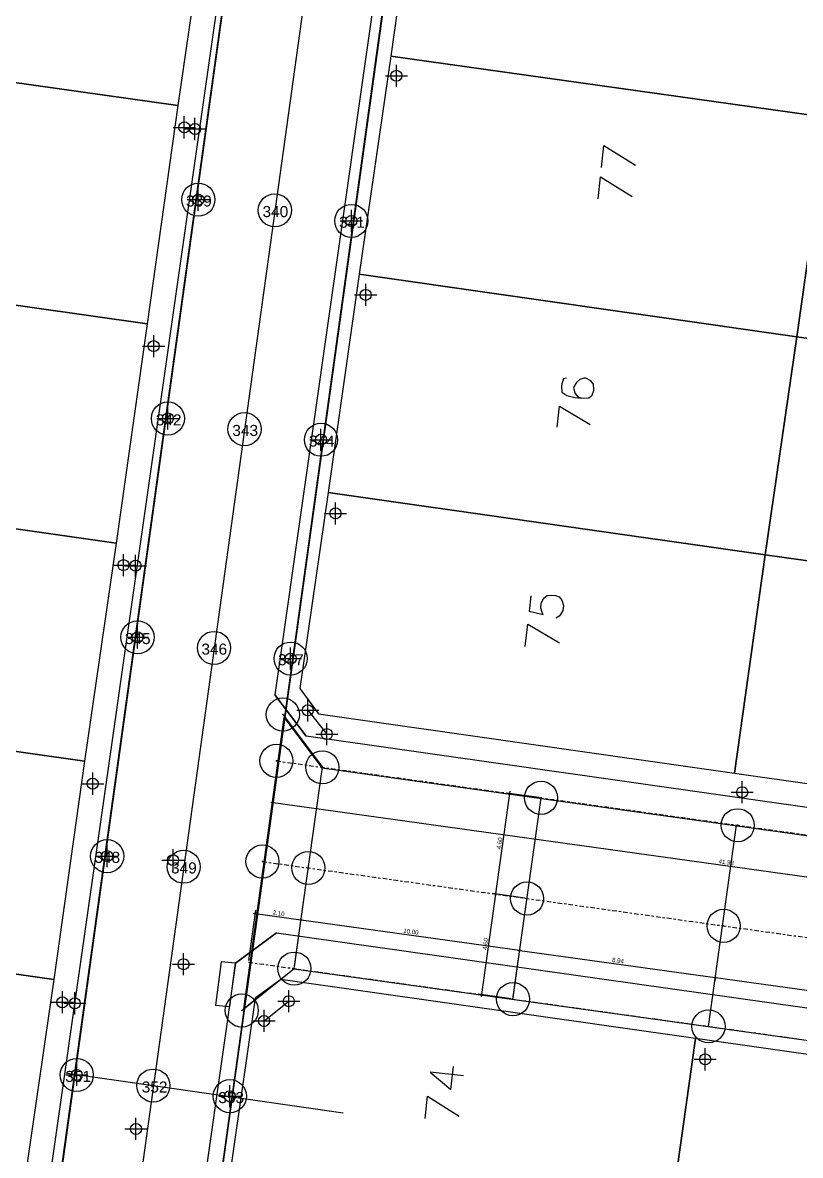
# Model space of a CAD drawing. Header units: metres. Extents: x -977055 to 805873, y -1033982 to 242021.
# Drawn here: x 783.6 to 818.8, y 878.6 to 929.9 of the extents above; entities that cross this region are included whole.
import ezdxf

# ---------------------------------------------------------------- set-up
doc = ezdxf.new("R2010")
doc.units = ezdxf.units.M
doc.header["$PDMODE"] = 32
doc.header["$PDSIZE"] = 1.5
doc.linetypes.add('CENTRO1', pattern=[0.44, 0.2, -0.08, 0.08, -0.08])
for name, color, linetype in [('linea 1', 1, 'Continuous'), ('puntos nov 7', 50, 'Continuous'), ('PUNTOS V', 4, 'Continuous'), ('V-NODE', 1, 'Continuous')]:
    doc.layers.add(name, color=color, linetype=linetype)
doc.layers.add('PDF2_area escolar', color=7, linetype='Continuous', true_color=0x989898)
doc.layers.add('PDF_Geometry', color=7, linetype='Continuous', true_color=0x797979)
doc.styles.add('CITY2', font='stylu.ttf', dxfattribs={"height": 0.2})
doc.styles.get("Standard").update_dxf_attribs({"font": 'arial.ttf'})
doc.dimstyles.new('COTAS2', dxfattribs={"dimtxt": 0.02, "dimasz": 0.1, "dimexe": 0.15, "dimexo": 0.08, "dimgap": 0.05, "dimtad": 1, "dimzin": 0, "dimdsep": 46, "dimtxsty": 'CITY2', "dimblk": 'ARCHTICK', "dimcen": 1, "dimdle": 0.1, "dimclrd": 1, "dimclre": 1, "dimclrt": 2, "dimadec": 0, "dimazin": 0, "dimtfac": 1, "dimtofl": 0, "dimtmove": 0, "dimatfit": 3, "dimldrblk": 'ARCHTICK', "dimfxl": 0.18, "dimtolj": 1, "dimtzin": 0, "dimarcsym": 0})

# ---------------------------------------------------------------- blocks, each defined once
blk = doc.blocks.new('*U274')
at = {"color": 0, "linetype": 'ByBlock', "lineweight": -2, "transparency": 16777216}
for p, q in [((-1, 0), (1, 0)), ((0, -1), (0, 1))]:
    blk.add_line(p, q, dxfattribs=at)
blk.add_circle((0, 0), 0.5, dxfattribs=at)
blk = doc.blocks.new('*U313', base_point=(791.405, 925.069, 1003.873))
at = {"layer": 'V-NODE', "color": 50, "lineweight": -2, "xscale": 0.5, "yscale": 0.5, "zscale": 0.5}
blk.add_blockref('*U274', (791.405, 925.069, 1003.873), dxfattribs=at)
blk = doc.blocks.new('*U316', base_point=(788.713, 905.299, 1004.807))
at = {"layer": 'V-NODE', "color": 50, "lineweight": -2, "xscale": 0.5, "yscale": 0.5, "zscale": 0.5}
blk.add_blockref('*U274', (788.713, 905.299, 1004.807), dxfattribs=at)
blk = doc.blocks.new('*U319', base_point=(785.961, 885.493, 1005.589))
at = {"layer": 'V-NODE', "color": 50, "lineweight": -2, "xscale": 0.5, "yscale": 0.5, "zscale": 0.5}
blk.add_blockref('*U274', (785.961, 885.493, 1005.589), dxfattribs=at)
blk = doc.blocks.new('*U679', base_point=(800.527, 927.475, 1003.798))
at = {"layer": 'V-NODE', "color": 50, "lineweight": -2, "xscale": 0.5, "yscale": 0.5, "zscale": 0.5}
blk.add_blockref('*U274', (800.527, 927.475, 1003.798), dxfattribs=at)
blk = doc.blocks.new('*U685', base_point=(790.921, 925.142, 1003.934))
at = {"layer": 'V-NODE', "color": 50, "lineweight": -2, "xscale": 0.5, "yscale": 0.5, "zscale": 0.5}
blk.add_blockref('*U274', (790.921, 925.142, 1003.934), dxfattribs=at)
blk = doc.blocks.new('*U688', base_point=(789.534, 915.24, 1004.37))
at = {"layer": 'V-NODE', "color": 50, "lineweight": -2, "xscale": 0.5, "yscale": 0.5, "zscale": 0.5}
blk.add_blockref('*U274', (789.534, 915.24, 1004.37), dxfattribs=at)
blk = doc.blocks.new('*U691', base_point=(799.136, 917.558, 1004.214))
at = {"layer": 'V-NODE', "color": 50, "lineweight": -2, "xscale": 0.5, "yscale": 0.5, "zscale": 0.5}
blk.add_blockref('*U274', (799.136, 917.558, 1004.214), dxfattribs=at)
blk = doc.blocks.new('*U694', base_point=(797.77, 907.668, 1004.785))
at = {"layer": 'V-NODE', "color": 50, "lineweight": -2, "xscale": 0.5, "yscale": 0.5, "zscale": 0.5}
blk.add_blockref('*U274', (797.77, 907.668, 1004.785), dxfattribs=at)
blk = doc.blocks.new('*U697', base_point=(788.167, 905.326, 1004.847))
at = {"layer": 'V-NODE', "color": 50, "lineweight": -2, "xscale": 0.5, "yscale": 0.5, "zscale": 0.5}
blk.add_blockref('*U274', (788.167, 905.326, 1004.847), dxfattribs=at)
blk = doc.blocks.new('*U700', base_point=(786.773, 895.432, 1005.26))
at = {"layer": 'V-NODE', "color": 50, "lineweight": -2, "xscale": 0.5, "yscale": 0.5, "zscale": 0.5}
blk.add_blockref('*U274', (786.773, 895.432, 1005.26), dxfattribs=at)
blk = doc.blocks.new('*U703', base_point=(796.514, 898.754, 1005.109))
at = {"layer": 'V-NODE', "color": 50, "lineweight": -2, "xscale": 0.5, "yscale": 0.5, "zscale": 0.5}
blk.add_blockref('*U274', (796.514, 898.754, 1005.109), dxfattribs=at)
blk = doc.blocks.new('*U706', base_point=(794.535, 884.695, 1005.686))
at = {"layer": 'V-NODE', "color": 50, "lineweight": -2, "xscale": 0.5, "yscale": 0.5, "zscale": 0.5}
blk.add_blockref('*U274', (794.535, 884.695, 1005.686), dxfattribs=at)
blk = doc.blocks.new('*U709', base_point=(785.398, 885.539, 1005.56))
at = {"layer": 'V-NODE', "color": 50, "lineweight": -2, "xscale": 0.5, "yscale": 0.5, "zscale": 0.5}
blk.add_blockref('*U274', (785.398, 885.539, 1005.56), dxfattribs=at)
blk = doc.blocks.new('*U955', base_point=(791.555, 921.869, 1003.42))
at = {"layer": 'V-NODE', "color": 50, "lineweight": -2, "xscale": 0.5, "yscale": 0.5, "zscale": 0.5}
blk.add_blockref('*U274', (791.555, 921.869, 1003.42), dxfattribs=at)
blk = doc.blocks.new('*U958', base_point=(798.488, 920.906, 1003.42))
at = {"layer": 'V-NODE', "color": 50, "lineweight": -2, "xscale": 0.5, "yscale": 0.5, "zscale": 0.5}
blk.add_blockref('*U274', (798.488, 920.906, 1003.42), dxfattribs=at)
blk = doc.blocks.new('*U961', base_point=(790.179, 911.964, 1003.88))
at = {"layer": 'V-NODE', "color": 50, "lineweight": -2, "xscale": 0.5, "yscale": 0.5, "zscale": 0.5}
blk.add_blockref('*U274', (790.179, 911.964, 1003.88), dxfattribs=at)
blk = doc.blocks.new('*U964', base_point=(797.112, 911.001, 1003.88))
at = {"layer": 'V-NODE', "color": 50, "lineweight": -2, "xscale": 0.5, "yscale": 0.5, "zscale": 0.5}
blk.add_blockref('*U274', (797.112, 911.001, 1003.88), dxfattribs=at)
blk = doc.blocks.new('*U967', base_point=(788.803, 902.059, 1004.32))
at = {"layer": 'V-NODE', "color": 50, "lineweight": -2, "xscale": 0.5, "yscale": 0.5, "zscale": 0.5}
blk.add_blockref('*U274', (788.803, 902.059, 1004.32), dxfattribs=at)
blk = doc.blocks.new('*U970', base_point=(795.736, 901.096, 1004.32))
at = {"layer": 'V-NODE', "color": 50, "lineweight": -2, "xscale": 0.5, "yscale": 0.5, "zscale": 0.5}
blk.add_blockref('*U274', (795.736, 901.096, 1004.32), dxfattribs=at)
blk = doc.blocks.new('*U973', base_point=(787.427, 892.155, 1004.75))
at = {"layer": 'V-NODE', "color": 50, "lineweight": -2, "xscale": 0.5, "yscale": 0.5, "zscale": 0.5}
blk.add_blockref('*U274', (787.427, 892.155, 1004.75), dxfattribs=at)
blk = doc.blocks.new('*U979', base_point=(786.051, 882.25, 1005.14))
at = {"layer": 'V-NODE', "color": 50, "lineweight": -2, "xscale": 0.5, "yscale": 0.5, "zscale": 0.5}
blk.add_blockref('*U274', (786.051, 882.25, 1005.14), dxfattribs=at)
blk = doc.blocks.new('*U988', base_point=(792.98, 881.287, 1005.14))
at = {"layer": 'V-NODE', "color": 50, "lineweight": -2, "xscale": 0.5, "yscale": 0.5, "zscale": 0.5}
blk.add_blockref('*U274', (792.98, 881.287, 1005.14), dxfattribs=at)
blk = doc.blocks.new('*U1225', base_point=(816.191, 895.047, 1005.147))
at = {"layer": 'V-NODE', "color": 50, "lineweight": -2, "xscale": 0.5, "yscale": 0.5, "zscale": 0.5}
blk.add_blockref('*U274', (816.191, 895.047, 1005.147), dxfattribs=at)
blk = doc.blocks.new('*U1228', base_point=(814.513, 882.957, 1005.727))
at = {"layer": 'V-NODE', "color": 50, "lineweight": -2, "xscale": 0.5, "yscale": 0.5, "zscale": 0.5}
blk.add_blockref('*U274', (814.513, 882.957, 1005.727), dxfattribs=at)
blk = doc.blocks.new('*U1231', base_point=(795.655, 885.587, 1005.62))
at = {"layer": 'V-NODE', "color": 50, "lineweight": -2, "xscale": 0.5, "yscale": 0.5, "zscale": 0.5}
blk.add_blockref('*U274', (795.655, 885.587, 1005.62), dxfattribs=at)
blk = doc.blocks.new('*U1234', base_point=(797.376, 897.676, 1005.109))
at = {"layer": 'V-NODE', "color": 50, "lineweight": -2, "xscale": 0.5, "yscale": 0.5, "zscale": 0.5}
blk.add_blockref('*U274', (797.376, 897.676, 1005.109), dxfattribs=at)
blk = doc.blocks.new('*U2185', base_point=(790.887, 887.262, 1003.792))
at = {"layer": 'V-NODE', "color": 50, "lineweight": -2, "xscale": 0.5, "yscale": 0.5, "zscale": 0.5}
blk.add_blockref('*U274', (790.887, 887.262, 1003.792), dxfattribs=at)
blk = doc.blocks.new('*U2203', base_point=(790.41, 891.974, 1003.59))
at = {"layer": 'V-NODE', "color": 50, "lineweight": -2, "xscale": 0.5, "yscale": 0.5, "zscale": 0.5}
blk.add_blockref('*U274', (790.41, 891.974, 1003.59), dxfattribs=at)
blk = doc.blocks.new('*U2206', base_point=(788.73, 879.806, 1004.2))
at = {"layer": 'V-NODE', "color": 50, "lineweight": -2, "xscale": 0.5, "yscale": 0.5, "zscale": 0.5}
blk.add_blockref('*U274', (788.73, 879.806, 1004.2), dxfattribs=at)
blk = doc.blocks.new('base')
at = {"layer": 'PDF_Geometry', "lineweight": 25, "extrusion": (-0.000787417, 0.063364, 0.99799), "elevation": 0.026}
for points in [[(-314.355, -197.288), (-299.601, -195.681), (-292.744, -194.188), (-282.663, -192.111), (-274.476, -190.361), (-258.037, -185.154), (-248.029, -180.61), (-240.539, -177.71), (-228.643, -174.042), (-222.733, -172.714), (-217.384, -171.04), (-209.935, -169.248), (-202.16, -164.759), (-196.196, -160.284), (-195.073, -159.817), (-178.095, -157.457), (-154.298, -156.614), (-136.667, -154.611), (-124.436, -153.164), (-118.066, -151.474), (-100.79, -146.646), (-80.955, -140.967), (-73.385, -139.328), (-61.694, -135.822), (-40.504, -131.604), (-37.727, -130.872), (-17.661, -129.441), (1.311, -127.461), (21.092, -124.929), (41.006, -122.83), (47.376, -123.458), (63.592, -123.186), (81.402, -124.312), (85.639, -96.072), (88.705, -66.393), (92.811, -40.781), (97.16, -22.386), (100.596, -1.562), (102.483, 8.32), (109.691, 37.361), (117.528, 76.62), (126.217, 115.638), (131.513, 149.592), (134.682, 173.973), (136.916, 195.591), (139.956, 229.678), (141.558, 250.676), (142.614, 271.37), (143.252, 283.21), (147.066, 312.938), (152.58, 355.631), (153.554, 396.042), (150.869, 418.02), (151.777, 438.639), (150.959, 458.028), (151.777, 438.639), (150.869, 418.02), (153.554, 396.042), (152.58, 355.631), (147.066, 312.938), (143.252, 283.21), (142.614, 271.37), (141.558, 250.676), (139.956, 229.678), (136.916, 195.591), (134.682, 173.973), (131.513, 149.592), (126.217, 115.638), (117.528, 76.62), (109.691, 37.361), (102.483, 8.32), (100.596, -1.562), (97.16, -22.386), (92.811, -40.781), (88.705, -66.393), (85.639, -96.072), (81.402, -124.312), (63.592, -123.186), (47.376, -123.458), (41.006, -122.83), (21.092, -124.929), (1.311, -127.461), (-17.661, -129.441), (-37.727, -130.872), (-40.504, -131.604), (-61.694, -135.822), (-73.385, -139.328), (-80.955, -140.967), (-100.79, -146.646), (-118.066, -151.474), (-124.436, -153.164), (-136.667, -154.611), (-154.298, -156.614), (-178.095, -157.457), (-195.073, -159.817), (-196.196, -160.284), (-202.16, -164.759), (-209.935, -169.248), (-217.384, -171.04), (-222.733, -172.714), (-228.643, -174.042), (-240.539, -177.71), (-248.029, -180.61), (-258.037, -185.154), (-274.476, -190.361), (-282.663, -192.111), (-292.744, -194.188), (-299.601, -195.681), (-314.355, -197.288), (-312.178, -178.446), (-309.146, -157.898), (-306.876, -132.899), (-305.823, -118.002), (-298.643, -78.802), (-291.055, -45.077), (-282.252, -15.116), (-275.645, 10.473), (-270.319, 33.898), (-263.825, 63.164), (-258.15, 86.408), (-284.424, 123.888)], [(129.33, 446.993), (130.719, 376.627), (119.722, 267.265), (72.738, -35.348), (74.134, -37.232), (92.979, -40.152)], [(78.602, 47.969), (76.718, 46.573), (38.301, 52.546), (36.905, 54.43), (47.469, 122.482), (49.353, 123.878), (87.77, 117.905), (89.166, 116.021)], [(76.718, 46.573), (78.602, 47.969), (89.166, 116.021), (87.77, 117.905)], [(74.065, 92.29), (73.944, 91.284), (72.524, 92.197)], [(74.236, 93.707), (74.114, 92.701), (72.694, 93.614)], [(75.77, 101.822), (75.912, 101.852), (75.986, 102.075), (76.002, 102.212), (75.984, 102.446), (75.772, 102.61), (75.412, 102.7), (75.092, 102.739), (74.766, 102.732), (74.613, 102.611), (74.54, 102.388), (74.534, 102.342), (74.552, 102.108), (74.673, 101.955), (74.89, 101.836), (74.982, 101.825), (75.176, 101.894), (75.329, 102.015), (75.448, 102.232), (75.454, 102.278), (75.39, 102.517), (75.269, 102.671), (75.092, 102.739)], [(76.222, 104.04), (76.107, 103.08), (74.727, 103.942)], [(77.513, 111.675), (77.596, 112.36), (76.967, 112.529), (77.002, 112.432), (77.071, 112.238), (77.044, 112.01), (76.925, 111.792), (76.771, 111.672), (76.583, 111.648), (76.4, 111.67), (76.222, 111.738), (76.102, 111.891), (76.038, 112.131), (76.066, 112.359), (76.179, 112.531), (76.236, 112.617), (76.384, 112.692)], [(77.789, 113.96), (77.667, 112.955), (76.242, 113.822)], [(91.093, 128.17), (91.733, 128.093), (92.016, 130.053), (91.376, 130.13), (91.093, 128.17), (89.215, 126.819), (50.746, 132.753), (49.396, 134.631), (67.752, 253.123), (69.636, 254.519), (108.099, 248.54), (109.45, 246.662)], [(89.215, 126.819), (91.093, 128.17), (109.45, 246.662), (108.099, 248.54)], [(80.826, 133.395), (82.334, 133.213), (81.411, 134.02), (81.284, 132.968)], [(82.587, 135.316), (82.466, 134.31), (81.046, 135.223)]]:
    blk.add_lwpolyline(points, dxfattribs=at)
for points in [[(119.443, 85.2), (117.528, 76.62), (117.288, 75.397), (91.659, 79.366), (93.22, 89.24)], [(63.79, 90.143), (62.275, 80.263), (82.035, 77.233), (83.55, 87.113)], [(121.592, 94.957), (119.443, 85.2), (93.22, 89.24), (94.735, 99.12)], [(65.311, 100.068), (63.79, 90.143), (83.55, 87.113), (85.111, 96.987)], [(45.551, 103.098), (44.036, 93.218), (63.79, 90.143), (65.311, 100.068)], [(123.792, 104.754), (121.592, 94.957), (94.735, 99.12), (96.255, 109.046)], [(66.871, 109.943), (65.311, 100.068), (85.111, 96.987), (86.626, 106.867)], [(47.111, 112.973), (45.551, 103.098), (65.311, 100.068), (66.871, 109.943)], [(125.947, 114.557), (123.792, 104.754), (96.255, 109.046), (97.816, 118.92)], [(68.386, 119.823), (66.871, 109.943), (86.626, 106.867), (88.019, 115.742), (87.186, 116.909)], [(48.465, 121.898), (47.111, 112.973), (66.871, 109.943), (68.386, 119.823), (49.632, 122.732)], [(127.599, 124.421), (126.217, 115.638), (125.947, 114.557), (97.816, 118.92), (99.331, 128.8)], [(129.114, 134.301), (127.599, 124.421), (99.331, 128.8), (100.891, 138.675)], [(71.812, 141.715), (70.297, 131.835), (89.051, 128.926), (90.218, 129.759), (91.618, 138.679)], [(52.057, 144.79), (50.709, 135.91), (51.543, 134.743), (70.297, 131.835), (71.812, 141.715)]]:
    blk.add_lwpolyline(points, close=True, dxfattribs=at)
blk = doc.blocks.new('_ArchTick')
at = {"color": 0, "linetype": 'ByBlock', "const_width": 0.15}
blk.add_lwpolyline([(-0.5, -0.5), (0.5, 0.5)], dxfattribs=at)
blk = doc.blocks.new('*D3270')
at = {"layer": 'Defpoints', "color": 0, "transparency": 16777216}
for p in [(806.116, 887.891), (795.904, 887.063, 1005.62), (805.808, 885.682, 1005.62)]:
    blk.add_point(p, dxfattribs=at)
at = {"layer": 'PUNTOS V', "color": 1, "linetype": 'Continuous', "lineweight": -2, "transparency": 16777216}
for p, q in [((795.915, 887.143), (796.232, 889.421)), ((805.819, 885.762), (806.137, 888.04))]:
    blk.add_line(p, q, dxfattribs=at)
at = {"layer": 'PUNTOS V', "color": 1, "lineweight": -2, "transparency": 16777216}
blk.add_line((796.113, 889.286), (806.215, 887.877), dxfattribs=at)
at = {"layer": 'PUNTOS V', "color": 1, "lineweight": -2, "transparency": 16777216, "xscale": 0.1, "yscale": 0.1, "zscale": 0.1}
for p, rotation in [((796.212, 889.272), 172.061553166737), ((806.116, 887.891), 352.061553166737)]:
    blk.add_blockref('_ArchTick', p, dxfattribs=dict(at, rotation=rotation))
at = {"layer": 'PUNTOS V', "color": 2, "transparency": 16777216, "insert": (801.185, 888.734), "char_height": 0.2, "attachment_point": 5, "rotation": 352.0616, "style": 'CITY2'}
blk.add_mtext('\\A1;10.00', dxfattribs=at)
blk = doc.blocks.new('*D3271')
at = {"layer": 'Defpoints', "color": 0, "transparency": 16777216}
for p in [(814.972, 886.656), (814.975, 886.678, 1005.129), (805.808, 885.682, 1005.62)]:
    blk.add_point(p, dxfattribs=at)
at = {"layer": 'PUNTOS V', "color": 1, "linetype": 'Continuous', "lineweight": -2, "transparency": 16777216}
for p, q in [((805.819, 885.762), (806.137, 888.04)), ((814.964, 886.599), (814.951, 886.508))]:
    blk.add_line(p, q, dxfattribs=at)
at = {"layer": 'PUNTOS V', "color": 1, "lineweight": -2, "transparency": 16777216}
blk.add_line((806.017, 887.905), (815.071, 886.643), dxfattribs=at)
at = {"layer": 'PUNTOS V', "color": 1, "lineweight": -2, "transparency": 16777216, "xscale": 0.1, "yscale": 0.1, "zscale": 0.1}
for p, rotation in [((806.116, 887.891), 172.061553166737), ((814.972, 886.656), 352.061553166737)]:
    blk.add_blockref('_ArchTick', p, dxfattribs=dict(at, rotation=rotation))
at = {"layer": 'PUNTOS V', "color": 2, "transparency": 16777216, "insert": (810.565, 887.427), "char_height": 0.2, "attachment_point": 5, "rotation": 352.0616, "style": 'CITY2'}
blk.add_mtext('\\A1;8.94', dxfattribs=at)
blk = doc.blocks.new('*D3272')
at = {"layer": 'Defpoints', "color": 0, "transparency": 16777216}
for p in [(814.975, 886.678, 1005.129), (823.842, 885.527, 1005.129), (823.827, 885.421)]:
    blk.add_point(p, dxfattribs=at)
at = {"layer": 'PUNTOS V', "color": 1, "lineweight": -2, "transparency": 16777216}
blk.add_line((814.873, 886.67), (823.927, 885.408), dxfattribs=at)
at = {"layer": 'PUNTOS V', "color": 1, "linetype": 'Continuous', "lineweight": -2, "transparency": 16777216}
for p, q in [((814.964, 886.599), (814.951, 886.508)), ((823.831, 885.448), (823.807, 885.273))]:
    blk.add_line(p, q, dxfattribs=at)
at = {"layer": 'PUNTOS V', "color": 1, "lineweight": -2, "transparency": 16777216, "xscale": 0.1, "yscale": 0.1, "zscale": 0.1}
for p, rotation in [((814.972, 886.656), 172.061553166737), ((823.827, 885.421), 352.061553166737)]:
    blk.add_blockref('_ArchTick', p, dxfattribs=dict(at, rotation=rotation))
at = {"layer": 'PUNTOS V', "color": 2, "transparency": 16777216, "insert": (819.421, 886.192), "char_height": 0.2, "attachment_point": 5, "rotation": 352.0616, "style": 'CITY2'}
blk.add_mtext('\\A1;8.94', dxfattribs=at)
blk = doc.blocks.new('*D3274')
at = {"layer": 'Defpoints', "color": 0, "transparency": 16777216}
for p in [(805.034, 890.435), (806.443, 890.238, 1005.62), (805.808, 885.682, 1005.62)]:
    blk.add_point(p, dxfattribs=at)
at = {"layer": 'PUNTOS V', "color": 1, "lineweight": -2, "transparency": 16777216}
blk.add_line((804.385, 885.78), (805.048, 890.534), dxfattribs=at)
at = {"layer": 'PUNTOS V', "color": 1, "linetype": 'Continuous', "lineweight": -2, "transparency": 16777216}
for p, q in [((806.364, 890.249), (804.885, 890.455)), ((805.729, 885.693), (804.25, 885.9))]:
    blk.add_line(p, q, dxfattribs=at)
at = {"layer": 'PUNTOS V', "color": 1, "lineweight": -2, "transparency": 16777216, "xscale": 0.1, "yscale": 0.1, "zscale": 0.1}
for p, rotation in [((805.034, 890.435), 82.06155316673828), ((804.399, 885.879), 262.0615531667382)]:
    blk.add_blockref('_ArchTick', p, dxfattribs=dict(at, rotation=rotation))
at = {"layer": 'PUNTOS V', "color": 2, "transparency": 16777216, "insert": (804.563, 888.178), "char_height": 0.2, "attachment_point": 5, "rotation": 82.0616, "style": 'CITY2'}
blk.add_mtext('\\A1;4.60', dxfattribs=at)
blk = doc.blocks.new('*D3275')
at = {"layer": 'Defpoints', "color": 0, "transparency": 16777216}
for p in [(805.669, 894.991), (807.078, 894.794, 1005.62), (806.443, 890.238, 1005.62)]:
    blk.add_point(p, dxfattribs=at)
at = {"layer": 'PUNTOS V', "color": 1, "lineweight": -2, "transparency": 16777216}
blk.add_line((805.02, 890.336), (805.683, 895.09), dxfattribs=at)
at = {"layer": 'PUNTOS V', "color": 1, "linetype": 'Continuous', "lineweight": -2, "transparency": 16777216}
for p, q in [((806.999, 894.805), (805.521, 895.011)), ((806.364, 890.249), (804.885, 890.455))]:
    blk.add_line(p, q, dxfattribs=at)
at = {"layer": 'PUNTOS V', "color": 1, "lineweight": -2, "transparency": 16777216, "xscale": 0.1, "yscale": 0.1, "zscale": 0.1}
for p, rotation in [((805.669, 894.991), 82.06155316673825), ((805.034, 890.435), 262.0615531667382)]:
    blk.add_blockref('_ArchTick', p, dxfattribs=dict(at, rotation=rotation))
at = {"layer": 'PUNTOS V', "color": 2, "transparency": 16777216, "insert": (805.198, 892.734), "char_height": 0.2, "attachment_point": 5, "rotation": 82.0616, "style": 'CITY2'}
blk.add_mtext('\\A1;4.60', dxfattribs=at)
blk = doc.blocks.new('*D3399')
at = {"layer": 'Defpoints', "color": 0, "transparency": 16777216}
for p in [(796.212, 889.272), (793.827, 887.353, 1005.62), (795.904, 887.063, 1005.62)]:
    blk.add_point(p, dxfattribs=at)
at = {"layer": 'PUNTOS V', "color": 1, "linetype": 'Continuous', "lineweight": -2, "transparency": 16777216}
for p, q in [((793.838, 887.432), (794.156, 889.71)), ((795.915, 887.143), (796.232, 889.421))]:
    blk.add_line(p, q, dxfattribs=at)
at = {"layer": 'PUNTOS V', "color": 1, "lineweight": -2, "transparency": 16777216}
blk.add_line((794.036, 889.576), (796.311, 889.259), dxfattribs=at)
at = {"layer": 'PUNTOS V', "color": 1, "lineweight": -2, "transparency": 16777216, "xscale": 0.1, "yscale": 0.1, "zscale": 0.1}
for p, rotation in [((794.135, 889.562), 172.061553166737), ((796.212, 889.272), 352.061553166737)]:
    blk.add_blockref('_ArchTick', p, dxfattribs=dict(at, rotation=rotation))
at = {"layer": 'PUNTOS V', "color": 2, "transparency": 16777216, "insert": (795.195, 889.569), "char_height": 0.2, "attachment_point": 5, "rotation": 352.0616, "style": 'CITY2'}
blk.add_mtext('\\A1;2.10', dxfattribs=at)
blk = doc.blocks.new('*D3488')
at = {"layer": 'Defpoints', "color": 0, "transparency": 16777216}
for p in [(794.559, 891.895, 1005.62), (836.516, 888.788), (836.141, 886.097, 1005.62)]:
    blk.add_point(p, dxfattribs=at)
at = {"layer": 'PUNTOS V', "color": 1, "linetype": 'Continuous', "lineweight": -2, "transparency": 16777216}
for p, q in [((794.57, 891.975), (794.955, 894.735)), ((836.152, 886.176), (836.537, 888.937))]:
    blk.add_line(p, q, dxfattribs=at)
at = {"layer": 'PUNTOS V', "color": 1, "lineweight": -2, "transparency": 16777216}
blk.add_line((794.835, 894.601), (836.615, 888.775), dxfattribs=at)
at = {"layer": 'PUNTOS V', "color": 1, "lineweight": -2, "transparency": 16777216, "xscale": 0.1, "yscale": 0.1, "zscale": 0.1}
for p, rotation in [((794.935, 894.587), 172.0615531667378), ((836.516, 888.788), 352.0615531667378)]:
    blk.add_blockref('_ArchTick', p, dxfattribs=dict(at, rotation=rotation))
at = {"layer": 'PUNTOS V', "color": 2, "transparency": 16777216, "insert": (815.469, 891.879), "char_height": 0.2, "attachment_point": 5, "rotation": 352.0616, "style": 'CITY2'}
blk.add_mtext('\\A1;41.98', dxfattribs=at)
blk = doc.blocks.new('*D5310')
at = {"color": 1, "linetype": 'Continuous', "lineweight": -2, "transparency": 16777216}
for p, q in [((772.04, 782.12), (814.242, 1085.909)), ((779.172, 781.129), (821.374, 1084.918))]:
    blk.add_line(p, q, dxfattribs=at)
at = {"color": 1, "lineweight": -2, "transparency": 16777216}
blk.add_line((814.123, 1085.774), (821.452, 1084.756), dxfattribs=at)
at = {"layer": 'Defpoints', "color": 0, "transparency": 16777216}
for p in [(821.353, 1084.769), (772.029, 782.041, 997.581), (779.161, 781.05, 997.581)]:
    blk.add_point(p, dxfattribs=at)
at = {"color": 1, "lineweight": -2, "transparency": 16777216, "xscale": 0.1, "yscale": 0.1, "zscale": 0.1}
for p, rotation in [((814.222, 1085.76), 172.0910911507729), ((821.353, 1084.769), 352.0910911507729)]:
    blk.add_blockref('_ArchTick', p, dxfattribs=dict(at, rotation=rotation))
at = {"color": 2, "transparency": 16777216, "insert": (817.809, 1085.421), "char_height": 0.2, "attachment_point": 5, "rotation": 352.0911, "style": 'CITY2'}
blk.add_mtext('\\A1;7.20', dxfattribs=at)

msp = doc.modelspace()

# ---------------------------------------------------------------- linework, layer by layer
at = {"elevation": 997.581}
msp.add_lwpolyline([(777.44957, 768.73341), (816.44511, 1049.36051), (809.30523, 1050.36899), (770.31806, 769.72412), (777.44957, 768.73341)], dxfattribs=at)
at = {"color": 2, "elevation": 2005.25974}
msp.add_lwpolyline([(795.44551, 898.43189), (797.14977, 896.15593), (834.66955, 890.92213), (837.012, 892.54032), (835.19636, 879.43676), (833.3992, 881.8121), (795.87916, 887.0441), (793.61276, 885.23907), (795.44551, 898.43189)], dxfattribs=at)
at = {"layer": 'linea 1', "elevation": 997.581}
for points in [[(809.48179, 1051.63995), (770.20279, 768.89443)], [(813.04755, 1051.1446), (773.76855, 768.39907)], [(816.6133, 1050.64924), (777.33431, 767.90372)], [(804.93779, 966.60434), (777.26769, 767.42416)]]:
    msp.add_lwpolyline(points, dxfattribs=at)
at = {"layer": 'linea 1', "linetype": 'CENTRO1', "elevation": 1005.62}
for points in [[(795.09314, 896.46543), (836.77232, 890.65346)], [(794.46018, 891.90919), (836.14098, 886.09699)], [(793.82723, 887.35294), (835.50963, 881.54052)]]:
    msp.add_lwpolyline(points, dxfattribs=at)
at = {"layer": 'linea 1'}
for p in [(791.55501, 921.86927, 997.925), (795.02172, 921.38767, 997.925), (798.48843, 920.90608, 997.925), (790.17903, 911.96438, 997.925), (793.64574, 911.48279, 997.925), (797.11244, 911.00119, 997.925), (788.80304, 902.0595, 997.925), (792.26975, 901.5779, 997.925), (795.73646, 901.09631, 997.925), (787.42705, 892.15461, 997.925), (790.89376, 891.67302, 997.925), (786.05107, 882.24973, 997.925), (789.51778, 881.76814, 997.925), (792.98449, 881.28654, 997.925)]:
    msp.add_point(p, dxfattribs=at)
at = {"layer": 'puntos nov 7'}
for points, elevation in [([(795.3848, 898.56492), (797.17422, 896.17523)], 1005.109), ([(796.514, 898.754), (797.376, 897.676)], 1005.109), ([(793.52369, 885.16796), (795.90361, 887.0634)], 1005.686), ([(794.535, 884.695), (795.655, 885.587)], 1005.686)]:
    msp.add_lwpolyline(points, dxfattribs=dict(at, elevation=elevation))
at = {"layer": 'PUNTOS V'}
for points, elevation in [([(777.26769, 767.42416), (777.26769, 767.42416), (816.43427, 1049.36051), (809.30523, 1050.36899), (770.31806, 769.72412), (768.33485, 754.33331)], 1012.915), ([(785.63137, 882.32808), (798.11459, 880.53143)], 997.925)]:
    msp.add_lwpolyline(points, dxfattribs=dict(at, elevation=elevation))
at = {"layer": 'PUNTOS V', "color": 1}
for points, elevation in [([(795.90361, 887.0634), (797.17422, 896.17523)], 1005.62), ([(805.80778, 885.68231), (807.07839, 894.79414)], 1005.62), ([(814.66361, 884.4474), (815.93422, 893.55924)], 1005.129), ([(793.52369, 885.16796), (795.90361, 887.0634)], 1005.686)]:
    msp.add_lwpolyline(points, dxfattribs=dict(at, elevation=elevation))
for p in [(795.3848, 898.56492, 1005.109), (795.09314, 896.46543, 1005.62), (797.17422, 896.17523, 1005.109), (807.07839, 894.79414, 1005.62), (815.9854, 893.5521, 1005.62), (794.46018, 891.90919, 1005.62), (796.53891, 891.61932, 1005.62), (806.44308, 890.23822, 1005.62), (815.3501, 888.99618, 1005.62), (795.90361, 887.0634, 1005.62), (805.80778, 885.68231, 1005.62), (793.52369, 885.16796, 1005.686), (814.66361, 884.4474, 1005.129)]:
    msp.add_point(p, dxfattribs=at)

# ---------------------------------------------------------------- block references
at = {"layer": 'PDF2_area escolar'}
msp.add_blockref('base', (882.736, 1016.336, 999.038), dxfattribs=at)
at = {"layer": 'puntos nov 7'}
for name, p in [('*U679', (800.527, 927.475, 1003.798)), ('*U685', (790.921, 925.142, 1003.934)), ('*U313', (791.405, 925.069, 1003.873)), ('*U955', (791.555, 921.869, 1003.42)), ('*U958', (798.488, 920.906, 1003.42)), ('*U691', (799.136, 917.558, 1004.214)), ('*U688', (789.534, 915.24, 1004.37)), ('*U961', (790.179, 911.964, 1003.88)), ('*U964', (797.112, 911.001, 1003.88)), ('*U694', (797.77, 907.668, 1004.785)), ('*U697', (788.167, 905.326, 1004.847)), ('*U316', (788.713, 905.299, 1004.807)), ('*U967', (788.803, 902.059, 1004.32)), ('*U970', (795.736, 901.096, 1004.32)), ('*U703', (796.514, 898.754, 1005.109)), ('*U1234', (797.376, 897.676, 1005.109)), ('*U700', (786.773, 895.432, 1005.26)), ('*U1225', (816.191, 895.047, 1005.147)), ('*U973', (787.427, 892.155, 1004.75)), ('*U2203', (790.41, 891.974, 1003.59)), ('*U2185', (790.887, 887.262, 1003.792)), ('*U709', (785.398, 885.539, 1005.56)), ('*U319', (785.961, 885.493, 1005.589)), ('*U1231', (795.655, 885.587, 1005.62)), ('*U706', (794.535, 884.695, 1005.686)), ('*U1228', (814.513, 882.957, 1005.727)), ('*U979', (786.051, 882.25, 1005.14)), ('*U988', (792.98, 881.287, 1005.14)), ('*U2206', (788.73, 879.806, 1004.2))]:
    msp.add_blockref(name, p, dxfattribs=at)

# ---------------------------------------------------------------- texts
at = {"layer": 'linea 1', "char_height": 0.5, "attachment_point": 1}
for s, insert in [('339', (790.99715, 922.0577, 997.925)), ('340', (794.46427, 921.57905, 997.925)), ('341', (797.93097, 921.09745, 997.925)), ('342', (789.62956, 912.15166, 997.925)), ('343', (793.09668, 911.673, 997.925)), ('344', (796.56339, 911.19141, 997.925)), ('345', (788.22878, 902.25319, 997.925)), ('346', (791.6959, 901.77454, 997.925)), ('347', (795.16261, 901.29294, 997.925)), ('348', (786.8528, 892.34831, 997.925)), ('349', (790.31991, 891.86966, 997.925)), ('351', (785.52681, 882.43353, 997.925)), ('352', (788.99392, 881.95487, 997.925)), ('353', (792.46063, 881.47328, 997.925))]:
    msp.add_mtext_dynamic_manual_height_columns(s, width=1.32611, gutter_width=12.5, heights=[0], dxfattribs=dict(at, insert=insert))

# ---------------------------------------------------------------- dimensions: what is measured, and where the dimension line sits
at = {"color": 3}
dim = msp.add_aligned_dim(p1=(772.02908, 782.04074, 997.581), p2=(779.16059, 781.05003, 997.581), distance=306.63594, dimstyle='COTAS2', dxfattribs=at)
dim.commit()
dim.dimension.update_dxf_attribs({"geometry": '*D5310', "text_midpoint": (817.80923, 1085.42103)})
at = {"layer": 'PUNTOS V', "color": 1}
dim = msp.add_linear_dim(base=(836.51628, 888.78835), p1=(794.55922, 891.89538, 1005.62), p2=(836.14098, 886.09699, 1005.62), angle=352.061553, dimstyle='COTAS2', dxfattribs=at)
dim.commit()
dim.dimension.update_dxf_attribs({"geometry": '*D3488', "text_midpoint": (815.44781, 891.72625), "dimtype": 161})
dim = msp.add_linear_dim(base=(805.66918, 894.99065), p1=(806.44308, 890.23822, 1005.62), p2=(807.07839, 894.79414, 1005.62), angle=262.061553, dimstyle='COTAS2', dxfattribs=at)
dim.commit()
dim.dimension.update_dxf_attribs({"geometry": '*D3275', "text_midpoint": (805.19782, 892.73413)})
for p1, p2, distance, picture, middle in [((805.80778, 885.68231, 1005.62), (806.44308, 890.23822, 1005.62), 1.42284, '*D3274', (804.56252, 888.17821)), ((793.82723, 887.35294, 1005.62), (795.90361, 887.0634, 1005.62), 2.23029, '*D3399', (795.19466, 889.5692)), ((795.90361, 887.0634, 1005.62), (805.80778, 885.68231, 1005.62), 2.23029, '*D3270', (801.18493, 888.73388))]:
    dim = msp.add_aligned_dim(p1=p1, p2=p2, distance=distance, dimstyle='COTAS2', dxfattribs=at)
    dim.commit()
    dim.dimension.update_dxf_attribs({"geometry": picture, "text_midpoint": middle})
for base, p1, p2, picture, middle in [((814.97164, 886.65631), (805.80778, 885.68231, 1005.62), (814.97462, 886.67775, 1005.129), '*D3271', (810.56505, 887.42675)), ((823.8275, 885.4214), (814.97462, 886.67775, 1005.129), (823.84223, 885.52708, 1005.129), '*D3272', (819.4209, 886.19184))]:
    dim = msp.add_linear_dim(base=base, p1=p1, p2=p2, angle=172.061553, dimstyle='COTAS2', override={"dimtmove": 1}, dxfattribs=at)
    dim.commit()
    dim.dimension.update_dxf_attribs({"geometry": picture, "text_midpoint": middle})

doc.saveas('drawing.dxf')
